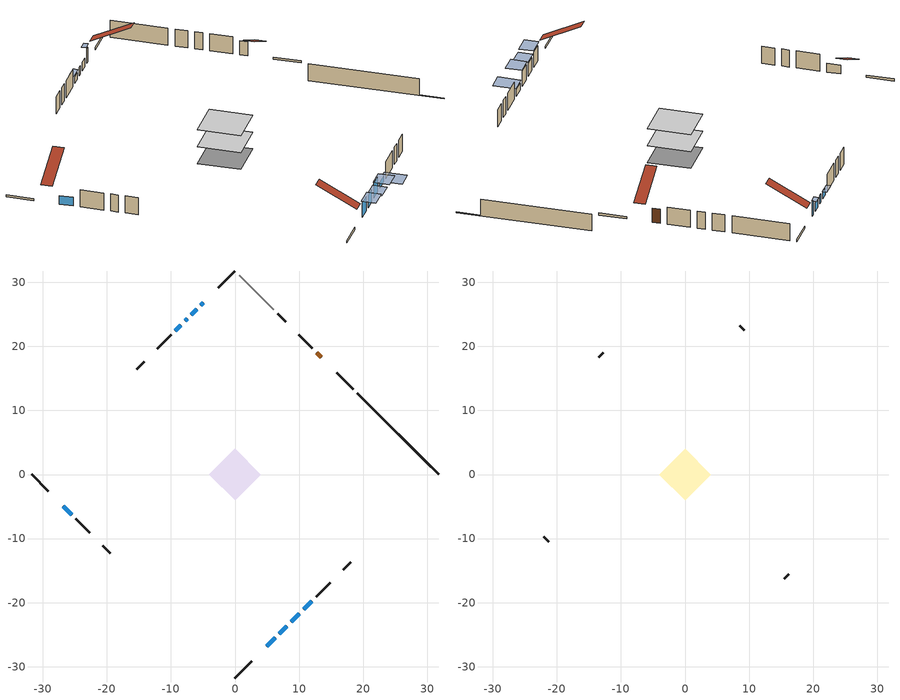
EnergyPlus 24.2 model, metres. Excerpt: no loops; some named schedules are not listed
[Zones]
conditioned space
 floor adiabatic (AdiabaticFloorConstruction): -4.05,0 0,4.05 4.05,0 0,-4.05 z1.5
 floor foundation (Slab1 construction): -4.05,0 0,4.05 4.05,0 0,-4.05 z-0.91
 wall outside (RimJoist1 construction): 0,-31.75 2.59,-29.16 / -31.75,0 -29.16,-2.59 / 0,31.75 -2.59,29.16 / 18.45,13.31 15.85,15.9 z1.5:1.8
 wall outside (AdiabaticWallConstruction 1): 13.47,18.29 12.74,19.02 z1.5:3.53
 wall outside (AdiabaticWallConstruction): -4.98,26.78 -5.34,26.42 z1.5:3.58; -5.99,25.76 -6.83,24.92 / -7.49,24.27 -7.78,23.98 / -26.78,-4.98 -25.48,-6.27 z1.5:2.72; 4.98,-26.78 6.27,-25.48 / 8.77,-22.99 10.06,-21.69 z1.5:3.63; 6.93,-24.83 8.11,-23.64 z1.5:3.28; -8.43,23.32 -9.3,22.46 / 10.72,-21.04 12.01,-19.74 z1.5:2.42
 wall outside (Wall1 construction): 12.67,-19.09 14.82,-16.93 / -24.83,-6.93 -22.67,-9.08 / -9.95,21.8 -12.11,19.65 / 12.08,19.67 9.92,21.83 z1.5:3.94
 wall outside (Wall3 construction): 16.86,-14.89 18.05,-13.71 / -20.63,-11.12 -19.45,-12.3 / -14.15,17.61 -15.33,16.43 / 7.88,23.87 6.7,25.05 z1.5:3.94
 wall foundation (FoundationWall1 construction): 19.1,12.65,-0.91 19.1,12.65,1.5 29.45,2.3,1.5 29.45,2.3,-0.81 31.75,0,-0.81 31.75,0,-0.91
 wall adiabatic (Wall4 construction): 6.05,25.71 0.66,31.1 z1.5:3.94
 window (WindowConstruction 4): -4.98,26.78 -5.34,26.42 z1.5:3.58
 window (WindowConstruction 7): -5.99,25.76 -6.83,24.92 z1.5:2.72
 window (WindowConstruction 8): -7.49,24.27 -7.78,23.98 z1.5:2.72
 window (WindowConstruction): 4.98,-26.78 6.27,-25.48 z1.5:3.63
 window (WindowConstruction 1): 6.93,-24.83 8.11,-23.64 z1.5:3.28
 window (WindowConstruction 2): -8.43,23.32 -9.3,22.46 z1.5:2.41
 window (WindowConstruction 3): -26.78,-4.98 -25.48,-6.27 z1.5:2.72
 window (WindowConstruction 5): 8.77,-22.99 10.06,-21.69 z1.5:3.63
 window (WindowConstruction 6): 10.72,-21.04 12.01,-19.74 z1.5:2.41
 door (Door): 13.47,18.29 12.74,19.02 z1.5:3.53
 ceiling adiabatic (AdiabaticFloorConstruction): 0,-4.05 4.05,0 0,4.05 -4.05,0 z1.5
attic - vented
 floor to conditioned space (Floor1 construction Reversed): -4.05,0 0,4.05 4.05,0 0,-4.05 z3.94
 wall outside (Wall2 construction): 15.48,-16.27 16.21,-15.55 / -22.01,-9.74 -21.29,-10.47 / -12.77,18.99 -13.49,18.26 / 9.27,22.49 8.54,23.21 z1.5:3.94
 roof outside (Roof1 construction): 4.32,-27.43,3.94 0.49,-23.6,6.65 -0.58,-24.68,6.65 3.25,-28.5,3.94; -27.43,-4.32,3.94 -23.6,-0.49,6.65 -24.68,0.58,6.65 -28.5,-3.25,3.94; -4.32,27.43,3.94 -0.49,23.6,6.65 0.58,24.68,6.65 -3.25,28.5,3.94; 14.13,17.63,3.94 10.3,13.8,6.65 11.37,12.73,6.65 15.2,16.56,3.94
shading: -5.55,26.21 -4.77,26.99 -5.2,27.42 -5.98,26.64 z3.88; 6.52,-25.23 4.72,-27.03 6.07,-28.38 7.88,-26.58 z3.99; 8.37,-23.39 6.67,-25.08 8.02,-26.43 9.72,-24.74 z3.64; -9.51,22.25 -8.22,23.53 -8.65,23.96 -9.94,22.68 z2.71; 10.27,-21.48 8.56,-23.2 10.06,-24.7 11.78,-22.99 z3.93; 12.22,-19.53 10.51,-21.25 12.66,-23.41 14.38,-21.69 z2.71
[Building]
Building 1: Terrain=Suburbs
[Site:Location]
Summerland CS_BC: Latitude {deg}=49.56; Longitude {deg}=-119.65; Time Zone {hr}=-8; Elevation {m}=454; Keep Site Location Information=Yes
[Site:GroundTemperature:Shallow]
5.06956, 3.19416, 3.04397, 3.93394, 7.50669, 11.0628, 14.1458, 16.0987, 16.2646, 14.6762, 11.6719, 8.22487
[Site:WaterMainsTemperature]
Calculation Method=Schedule; Temperature Schedule=mains temperature schedule
[Material] Roughness=Rough; Thermal Absorptance=0.9
Name | Thickness {m} | Conductivity {W/m-K} | Density {kg/m3} | Specific Heat {J/kg-K} | Solar Absorptance | Visible Absorptance
asphalt or fiberglass shingles | 0.00635 | 0.162714 | 1121.4 | 1465.45 | 0.4 | 0.4
ceiling loosefill ins | 0.0846667 | 0.0480833 | 16.02 | 1046.75 | 0.7 | 0.7
ceiling stud and cavity | 0.1397 | 0.093558 | 65.682 | 1177.47 | 0.7 | 0.7
concrete 4.0 in. | 0.1016 | 1.803125 | 2242.8 | 837.4 | 0.7 | 0.7
concrete 8.0 in. | 0.2032 | 1.803125 | 2242.8 | 837.4 | 0.7 | 0.7
door material | 0.04445 | 0.053851 | 512.64 | 1214.23 | 0.7 | 0.7
floor covering | 0.0127 | 0.0433444 | 54.468 | 1339.84 | 0.6 | 0.6
floor rigid ins; wall rigid ins | 0.512978 | 0.029427 | 32.04 | 1214.23 | 0.7 | 0.7
floor stud and cavity | 0.1397 | 1.75129 | 37.0049 | 1207.88 | 0.7 | 0.7
furniture material conditioned space 1 | 0.1524 | 0.115458 | 640.8 | 1214.23 | 0.6 | 0.6
gypsum board | 0.0127 | 0.160291 | 801 | 837.4 | 0.6 | 0.6
osb sheathing 0.5 in. | 0.0127 | 0.115458 | 512.64 | 1214.23 | 0.7 | 0.7
osb sheathing 0.5 in. 1 | 0.0127 | 0.115458 | 512.64 | 1214.23 | 0.4 | 0.4
osb sheathing 0.75 in. | 0.01905 | 0.115458 | 512.64 | 1214.23 | 0.7 | 0.7
osb sheathing 2.0 in. | 0.0508 | 0.115458 | 512.64 | 1214.23 | 0.7 | 0.7
rim joist rigid ins | 0.051816 | 0.029427 | 32.04 | 1214.23 | 0.7 | 0.7
rim joist stud and cavity | 0.0508 | 0.0451784 | 125.044 | 1163.47 | 0.6 | 0.6
wall stud and cavity | 0.1397 | 0.0896479 | 139.0536 | 1170.24 | 0.7 | 0.7
wall stud and cavity 1 | 0.0889 | 6.1454 | 50.32683 | 1063.81 | 0.6 | 0.6
wall stud and cavity 2 | 0.1397 | 0.106807 | 139.0536 | 1170.24 | 0.7 | 0.7
wall stud and cavity 3 | 0.1397 | 0.0811608 | 139.0536 | 1170.24 | 0.7 | 0.7
wall stud and cavity 4 | 0.0889 | 0.380278 | 52.3479 | 1209.89 | 0.7 | 0.7
wall stud and cavity 5 | 0.0889 | 0.391764 | 83.0341 | 1211.67 | 0.7 | 0.7
wood siding | 0.0254 | 0.102417 | 544.68 | 1172.36 | 0.4 | 0.4
wood siding 1 | 0.00254 | 0.102417 | 544.68 | 1172.36 | 0.4 | 0.4
wood siding 2; wood siding 3; wood siding 4 | 0.0254 | 0.102417 | 544.68 | 1172.36 | 0.7 | 0.7
[WindowMaterial:SimpleGlazingSystem]
Name | U-Factor {W/m2-K} | Solar Heat Gain Coefficient
WindowMaterial | 2.97187 | 0.6
WindowMaterial 1 | 4.03876 | 0.67
WindowMaterial 2 | 2.99685 | 0.54
WindowMaterial 3 | 2.95142 | 0.6
WindowMaterial 4 | 5.43782 | 0.7
WindowMaterial 5 | 2.96732 | 0.58
WindowMaterial 6 | 2.97981 | 0.56
WindowMaterial 7 | 5.33051 | 0.68
[Construction]
AdiabaticFloorConstruction: floor stud and cavity, floor rigid ins, osb sheathing 0.75 in., floor covering
AdiabaticWallConstruction: wood siding 3, wall rigid ins, wall stud and cavity 4, gypsum board
AdiabaticWallConstruction 1: wood siding 4, wall rigid ins, wall stud and cavity 4, gypsum board
Door: door material
Floor1 construction Reversed: gypsum board, ceiling stud and cavity, ceiling loosefill ins
FoundationWall1 construction: concrete 8.0 in.
furniture construction conditioned space 1: furniture material conditioned space 1
PartitionWallConstruction: gypsum board, wall stud and cavity 5, gypsum board
RimJoist1 construction: wood siding 2, rim joist rigid ins, osb sheathing 2.0 in., rim joist stud and cavity
Roof1 construction: asphalt or fiberglass shingles
Slab1 construction: concrete 4.0 in.
Wall1 construction: wood siding, osb sheathing 0.5 in., wall stud and cavity, gypsum board
Wall2 construction: wood siding 1, wall stud and cavity 1
Wall3 construction: wood siding, osb sheathing 0.5 in., wall stud and cavity 2, gypsum board
Wall4 construction: osb sheathing 0.5 in. 1, wall stud and cavity 3, gypsum board
WindowConstruction; WindowConstruction 5: WindowMaterial
WindowConstruction 1: WindowMaterial 1
WindowConstruction 2: WindowMaterial 2
WindowConstruction 3: WindowMaterial 3
WindowConstruction 4: WindowMaterial 4
WindowConstruction 6: WindowMaterial 5
WindowConstruction 7: WindowMaterial 6
WindowConstruction 8: WindowMaterial 7
[Zone] Multiplier=1; Part of Total Floor Area=Yes
Name | Volume {m3}
attic - vented | 13.9951
conditioned space | 166.4
[Space]
Name | Zone | Volume {m3}
attic - vented 1 | attic - vented | 13.9951
conditioned space 1 | conditioned space | 166.4
[ZoneInfiltration:EffectiveLeakageArea]
infil attic - vented 1: Zone or Space=attic - vented 1; Schedule=Always On Discrete; Effective Air Leakage Area {cm2}=1573.92; Stack Coefficient=0.000357856; Wind Coefficient=1.27813e-05
[ZoneMixing]
whole house fan mix: Zone or Space=attic - vented; Schedule=Always On Continuous; Design Flow Rate Calculation Method=Flow/Zone; Design Flow Rate {m3/s}=0; Source Zone or Space=conditioned space
[SurfaceProperty:ExposedFoundationPerimeter]
Slab1: Exposed Perimeter Calculation Method=TotalExposedPerimeter; Total Exposed Perimeter {m}=17.892
[InternalMass] Zone or ZoneList=conditioned space; Space or SpaceList=conditioned space 1
Name | Construction | Surface Area {m2}
furniture mass conditioned space 1 | furniture construction conditioned space 1 | 26.2403
partition wall mass | PartitionWallConstruction | 65.6007
[Lights]
interior lighting: Zone or ZoneList or Space or SpaceList=conditioned space 1; Schedule=interior lighting schedule; Design Level Calculation Method=LightingLevel; Lighting Level {W}=343.2; Return Air Fraction=0; Fraction Radiant=0.6; Fraction Visible=0.2; Fraction Replaceable=1
[People]
occupants: Zone or ZoneList or Space or SpaceList=conditioned space 1; Number of People Schedule=occupants schedule; Number of People Calculation Method=People; Number of People=3; Fraction Radiant=0.314171; Sensible Heat Fraction=0.56303; Activity Level Schedule=occupants activity schedule; Carbon Dioxide Generation Rate {m3/s-W}=0; Enable ASHRAE 55 Comfort Warnings=No; Mean Radiant Temperature Calculation Type=EnclosureAveraged
[ElectricEquipment] Zone or ZoneList or Space or SpaceList=conditioned space 1; Design Level Calculation Method=EquipmentLevel
Name | Schedule | Design Level {W} | Fraction Latent | Fraction Radiant | Fraction Lost
clothes dryer | clothes dryer schedule | 140.772 | 0.015 | 0.081 | 0.85
clothes washer | clothes washer schedule | 32.1985 | 0.03 | 0.162 | 0.7
cooking range | cooking range schedule | 208.969 | 0.08 | 0.432 | 0.2
dishwasher | dishwasher schedule | 66.8632 | 0.3 | 0.18 | 0.4
fridge | fridge schedule | 72.9452 | 0 | 0.6 | 0
mech vent bath fan 0 | mech vent bath fan 0 schedule | 25.1 | 0 | 0 | 1
mech vent house fan | mech vent house fan schedule | 0.95 | 0 | 0 | 1
mech vent house fan cfis | mech vent house fan cfis schedule | 0 | 0 | 0 | 0
misc plug loads | misc plug loads schedule | 494.7 | 0.045 | 0.513 | 0.1
whole house fan | Always On Discrete | 0 | 0 | 0 | 1
[OtherEquipment] Zone or ZoneList or Space or SpaceList=conditioned space 1; Design Level Calculation Method=EquipmentLevel
Name | Fuel Type | Schedule | Design Level {W} | Fraction Latent | Fraction Radiant | Fraction Lost
clothes dryer 1 | Electricity | clothes dryer schedule | 0 | 0.015 | 0.081 | 0.85
cooking range 1 | Electricity | cooking range schedule | 0 | 0.08 | 0.432 | 0.2
general water use latent | None | general water use schedule | 59.3978 | 1 | 0 | 0
general water use sensible | None | general water use schedule | -58.539 | 0 | 0.6 | 0
mech vent house fan latent load | None | Always On Discrete | 0 | 1 | 0 | 0
mech vent house fan sensible load | None | Always On Discrete | 0 | 0 | 0 | 0
water heater energy adjustment1 | Electricity | Always On Discrete | 0.01 | 0 | 0 | 1
[ZoneInfiltration:DesignFlowRate] Zone or ZoneList or Space or SpaceList=conditioned space 1; Schedule=Always On Discrete; Design Flow Rate Calculation Method=Flow/Zone; Design Flow Rate {m3/s}=0
infil flow; natural vent flow; whole house fan flow
[ZoneControl:Thermostat]
conditioned space Thermostat: Zone or ZoneList=conditioned space; Control Type Schedule=conditioned space Thermostat Schedule; Control 1=conditioned space temperature setpoint; Temperature Difference Between Cutout And Setpoint {deltaC}=0
[ThermostatSetpoint:DualSetpoint]
conditioned space temperature setpoint: Heating Setpoint Temperature Schedule=heating setpoint; Cooling Setpoint Temperature Schedule=cooling setpoint
[Zone equipment]
conditioned space: electric baseboard
[Foundation:Kiva]
Foundation Kiva 1: Initial Indoor Air Temperature {C}=18; Wall Height Above Grade {m}=1.49998; Wall Depth Below Slab {m}=0.2032
[Foundation:Kiva:Settings]
Soil Conductivity {W/m-K}=0.849921; Soil Density {kg/m3}=1842.3; Soil Specific Heat {J/kg-K}=418.7; Ground Solar Absorptivity=0.9; Ground Thermal Absorptivity=0.9; Ground Surface Roughness {m}=0.03; Far-Field Width {m}=40; Deep-Ground Boundary Condition=ZeroFlux; Deep-Ground Depth {m}=40; Minimum Cell Dimension {m}=0.2; Maximum Cell Growth Coefficient=3; Simulation Timestep=Timestep
[Exterior:Lights]
exterior lighting: Schedule=exterior lighting schedule; Design Level {W}=75.6
[EnergyManagementSystem:Sensor] Output:Variable or Output:Meter Index Key=conditioned space
Name | Output:Variable or Output:Meter
conditioned_space_clg_unmet_s | Zone Cooling Setpoint Not Met Time
conditioned_space_htg_unmet_s | Zone Heating Setpoint Not Met Time
fridge_tin_s; tin_s; tin_s_1 | Zone Mean Air Temperature
tout_s | Zone Outdoor Air Drybulb Temperature
win_s | Zone Air Humidity Ratio
[Schedule:Constant]
Name | Hourly Value
Always On Continuous; mech vent house fan schedule; mech vent house fan cfis schedule; Always On Discrete | 1
occupants activity schedule | 117.228
fridge schedule | 0
[Schedule:Week:Daily]
interior lighting schedule Week Rule - Jan1-Jan27: interior lighting schedule day, interior lighting schedule day, interior lighting schedule day, interior lighting schedule day, interior lighting schedule day, interior lighting schedule day, interior lighting schedule day, interior lighting schedule default day, interior lighting schedule default day, interior lighting schedule default day, interior lighting schedule default day, interior lighting schedule default day
interior lighting schedule Week Rule - Jan28-Feb3: interior lighting schedule day, interior lighting schedule day, interior lighting schedule day, interior lighting schedule day, interior lighting schedule day 1, interior lighting schedule day 1, interior lighting schedule day 1, interior lighting schedule default day, interior lighting schedule default day, interior lighting schedule default day, interior lighting schedule default day, interior lighting schedule default day
interior lighting schedule Week Rule - Feb4-Feb24: interior lighting schedule day 1, interior lighting schedule day 1, interior lighting schedule day 1, interior lighting schedule day 1, interior lighting schedule day 1, interior lighting schedule day 1, interior lighting schedule day 1, interior lighting schedule default day, interior lighting schedule default day, interior lighting schedule default day, interior lighting schedule default day, interior lighting schedule default day
interior lighting schedule Week Rule - Feb25-Mar3: interior lighting schedule day 1, interior lighting schedule day 1, interior lighting schedule day 1, interior lighting schedule day 1, interior lighting schedule day 2, interior lighting schedule day 2, interior lighting schedule day 2, interior lighting schedule default day, interior lighting schedule default day, interior lighting schedule default day, interior lighting schedule default day, interior lighting schedule default day
interior lighting schedule Week Rule - Mar4-Mar31: interior lighting schedule day 2, interior lighting schedule day 2, interior lighting schedule day 2, interior lighting schedule day 2, interior lighting schedule day 2, interior lighting schedule day 2, interior lighting schedule day 2, interior lighting schedule default day, interior lighting schedule default day, interior lighting schedule default day, interior lighting schedule default day, interior lighting schedule default day
interior lighting schedule Week Rule - Apr1-Apr28: interior lighting schedule day 3, interior lighting schedule day 3, interior lighting schedule day 3, interior lighting schedule day 3, interior lighting schedule day 3, interior lighting schedule day 3, interior lighting schedule day 3, interior lighting schedule default day, interior lighting schedule default day, interior lighting schedule default day, interior lighting schedule default day, interior lighting schedule default day
interior lighting schedule Week Rule - Apr29-May5: interior lighting schedule day 3, interior lighting schedule day 3, interior lighting schedule day 4, interior lighting schedule day 4, interior lighting schedule day 4, interior lighting schedule day 4, interior lighting schedule day 4, interior lighting schedule default day, interior lighting schedule default day, interior lighting schedule default day, interior lighting schedule default day, interior lighting schedule default day
interior lighting schedule Week Rule - May6-May26: interior lighting schedule day 4, interior lighting schedule day 4, interior lighting schedule day 4, interior lighting schedule day 4, interior lighting schedule day 4, interior lighting schedule day 4, interior lighting schedule day 4, interior lighting schedule default day, interior lighting schedule default day, interior lighting schedule default day, interior lighting schedule default day, interior lighting schedule default day
interior lighting schedule Week Rule - May27-Jun2: interior lighting schedule day 4, interior lighting schedule day 4, interior lighting schedule day 4, interior lighting schedule day 4, interior lighting schedule day 4, interior lighting schedule day 5, interior lighting schedule day 5, interior lighting schedule default day, interior lighting schedule default day, interior lighting schedule default day, interior lighting schedule default day, interior lighting schedule default day
interior lighting schedule Week Rule - Jun3-Jun30: interior lighting schedule day 5, interior lighting schedule day 5, interior lighting schedule day 5, interior lighting schedule day 5, interior lighting schedule day 5, interior lighting schedule day 5, interior lighting schedule day 5, interior lighting schedule default day, interior lighting schedule default day, interior lighting schedule default day, interior lighting schedule default day, interior lighting schedule default day
interior lighting schedule Week Rule - Jul1-Jul28: interior lighting schedule day 6, interior lighting schedule day 6, interior lighting schedule day 6, interior lighting schedule day 6, interior lighting schedule day 6, interior lighting schedule day 6, interior lighting schedule day 6, interior lighting schedule default day, interior lighting schedule default day, interior lighting schedule default day, interior lighting schedule default day, interior lighting schedule default day
interior lighting schedule Week Rule - Jul29-Aug4: interior lighting schedule day 6, interior lighting schedule day 6, interior lighting schedule day 6, interior lighting schedule day 7, interior lighting schedule day 7, interior lighting schedule day 7, interior lighting schedule day 7, interior lighting schedule default day, interior lighting schedule default day, interior lighting schedule default day, interior lighting schedule default day, interior lighting schedule default day
interior lighting schedule Week Rule - Aug5-Aug25: interior lighting schedule day 7, interior lighting schedule day 7, interior lighting schedule day 7, interior lighting schedule day 7, interior lighting schedule day 7, interior lighting schedule day 7, interior lighting schedule day 7, interior lighting schedule default day, interior lighting schedule default day, interior lighting schedule default day, interior lighting schedule default day, interior lighting schedule default day
interior lighting schedule Week Rule - Aug26-Sep1: interior lighting schedule day 7, interior lighting schedule day 7, interior lighting schedule day 7, interior lighting schedule day 7, interior lighting schedule day 7, interior lighting schedule day 7, interior lighting schedule day 8, interior lighting schedule default day, interior lighting schedule default day, interior lighting schedule default day, interior lighting schedule default day, interior lighting schedule default day
interior lighting schedule Week Rule - Sep2-Sep29: interior lighting schedule day 8, interior lighting schedule day 8, interior lighting schedule day 8, interior lighting schedule day 8, interior lighting schedule day 8, interior lighting schedule day 8, interior lighting schedule day 8, interior lighting schedule default day, interior lighting schedule default day, interior lighting schedule default day, interior lighting schedule default day, interior lighting schedule default day
interior lighting schedule Week Rule - Sep30-Oct6: interior lighting schedule day 8, interior lighting schedule day 9, interior lighting schedule day 9, interior lighting schedule day 9, interior lighting schedule day 9, interior lighting schedule day 9, interior lighting schedule day 9, interior lighting schedule default day, interior lighting schedule default day, interior lighting schedule default day, interior lighting schedule default day, interior lighting schedule default day
interior lighting schedule Week Rule - Oct7-Oct27: interior lighting schedule day 9, interior lighting schedule day 9, interior lighting schedule day 9, interior lighting schedule day 9, interior lighting schedule day 9, interior lighting schedule day 9, interior lighting schedule day 9, interior lighting schedule default day, interior lighting schedule default day, interior lighting schedule default day, interior lighting schedule default day, interior lighting schedule default day
interior lighting schedule Week Rule - Oct28-Nov3: interior lighting schedule day 9, interior lighting schedule day 9, interior lighting schedule day 9, interior lighting schedule day 9, interior lighting schedule day 10, interior lighting schedule day 10, interior lighting schedule day 10, interior lighting schedule default day, interior lighting schedule default day, interior lighting schedule default day, interior lighting schedule default day, interior lighting schedule default day
interior lighting schedule Week Rule - Nov4-Nov24: interior lighting schedule day 10, interior lighting schedule day 10, interior lighting schedule day 10, interior lighting schedule day 10, interior lighting schedule day 10, interior lighting schedule day 10, interior lighting schedule day 10, interior lighting schedule default day, interior lighting schedule default day, interior lighting schedule default day, interior lighting schedule default day, interior lighting schedule default day
interior lighting schedule Week Rule - Nov25-Dec1: interior lighting schedule day 10, interior lighting schedule day 10, interior lighting schedule day 10, interior lighting schedule day 10, interior lighting schedule day 10, interior lighting schedule day 10, interior lighting schedule day 11, interior lighting schedule default day, interior lighting schedule default day, interior lighting schedule default day, interior lighting schedule default day, interior lighting schedule default day
interior lighting schedule Week Rule - Dec2-Dec31: interior lighting schedule day 11, interior lighting schedule day 11, interior lighting schedule day 11, interior lighting schedule day 11, interior lighting schedule day 11, interior lighting schedule day 11, interior lighting schedule day 11, interior lighting schedule default day, interior lighting schedule default day, interior lighting schedule default day, interior lighting schedule default day, interior lighting schedule default day
occupants schedule Week Rule - Jan1-Dec31: occupants schedule day, occupants schedule day, occupants schedule day, occupants schedule day, occupants schedule day, occupants schedule day, occupants schedule day, occupants schedule default day, occupants schedule default day, occupants schedule default day, occupants schedule default day, occupants schedule default day
clothes dryer schedule Week Rule - Jan1-Dec31: clothes dryer schedule day, clothes dryer schedule day, clothes dryer schedule day, clothes dryer schedule day, clothes dryer schedule day, clothes dryer schedule day, clothes dryer schedule day, clothes dryer schedule default day, clothes dryer schedule default day, clothes dryer schedule default day, clothes dryer schedule default day, clothes dryer schedule default day
clothes washer schedule Week Rule - Jan1-Dec31: clothes washer schedule day, clothes washer schedule day, clothes washer schedule day, clothes washer schedule day, clothes washer schedule day, clothes washer schedule day, clothes washer schedule day, clothes washer schedule default day, clothes washer schedule default day, clothes washer schedule default day, clothes washer schedule default day, clothes washer schedule default day
cooking range schedule Week Rule - Jan1-Dec31: cooking range schedule day, cooking range schedule day, cooking range schedule day, cooking range schedule day, cooking range schedule day, cooking range schedule day, cooking range schedule day, cooking range schedule default day, cooking range schedule default day, cooking range schedule default day, cooking range schedule default day, cooking range schedule default day
dishwasher schedule Week Rule - Jan1-Dec31: dishwasher schedule day, dishwasher schedule day, dishwasher schedule day, dishwasher schedule day, dishwasher schedule day, dishwasher schedule day, dishwasher schedule day, dishwasher schedule default day, dishwasher schedule default day, dishwasher schedule default day, dishwasher schedule default day, dishwasher schedule default day
mech vent bath fan 0 schedule Week Rule - Jan1-Dec31: mech vent bath fan 0 schedule day, mech vent bath fan 0 schedule day, mech vent bath fan 0 schedule day, mech vent bath fan 0 schedule day, mech vent bath fan 0 schedule day, mech vent bath fan 0 schedule day, mech vent bath fan 0 schedule day, mech vent bath fan 0 schedule default day, mech vent bath fan 0 schedule default day, mech vent bath fan 0 schedule default day, mech vent bath fan 0 schedule default day, mech vent bath fan 0 schedule default day
misc plug loads schedule Week Rule - Jan1-Dec31: misc plug loads schedule day, misc plug loads schedule day, misc plug loads schedule day, misc plug loads schedule day, misc plug loads schedule day, misc plug loads schedule day, misc plug loads schedule day, misc plug loads schedule default day, misc plug loads schedule default day, misc plug loads schedule default day, misc plug loads schedule default day, misc plug loads schedule default day
general water use schedule Week Rule - Jan1-Dec31: general water use schedule day, general water use schedule day, general water use schedule day, general water use schedule day, general water use schedule day, general water use schedule day, general water use schedule day, general water use schedule default day, general water use schedule default day, general water use schedule default day, general water use schedule default day, general water use schedule default day
exterior lighting schedule Week Rule - Jan1-Jan27: exterior lighting schedule day, exterior lighting schedule day, exterior lighting schedule day, exterior lighting schedule day, exterior lighting schedule day, exterior lighting schedule day, exterior lighting schedule day, exterior lighting schedule default day, exterior lighting schedule default day, exterior lighting schedule default day, exterior lighting schedule default day, exterior lighting schedule default day
exterior lighting schedule Week Rule - Jan28-Feb3: exterior lighting schedule day, exterior lighting schedule day, exterior lighting schedule day, exterior lighting schedule day, exterior lighting schedule day 1, exterior lighting schedule day 1, exterior lighting schedule day 1, exterior lighting schedule default day, exterior lighting schedule default day, exterior lighting schedule default day, exterior lighting schedule default day, exterior lighting schedule default day
exterior lighting schedule Week Rule - Feb4-Feb24: exterior lighting schedule day 1, exterior lighting schedule day 1, exterior lighting schedule day 1, exterior lighting schedule day 1, exterior lighting schedule day 1, exterior lighting schedule day 1, exterior lighting schedule day 1, exterior lighting schedule default day, exterior lighting schedule default day, exterior lighting schedule default day, exterior lighting schedule default day, exterior lighting schedule default day
exterior lighting schedule Week Rule - Feb25-Mar3: exterior lighting schedule day 1, exterior lighting schedule day 1, exterior lighting schedule day 1, exterior lighting schedule day 1, exterior lighting schedule day 2, exterior lighting schedule day 2, exterior lighting schedule day 2, exterior lighting schedule default day, exterior lighting schedule default day, exterior lighting schedule default day, exterior lighting schedule default day, exterior lighting schedule default day
exterior lighting schedule Week Rule - Mar4-Mar31: exterior lighting schedule day 2, exterior lighting schedule day 2, exterior lighting schedule day 2, exterior lighting schedule day 2, exterior lighting schedule day 2, exterior lighting schedule day 2, exterior lighting schedule day 2, exterior lighting schedule default day, exterior lighting schedule default day, exterior lighting schedule default day, exterior lighting schedule default day, exterior lighting schedule default day
exterior lighting schedule Week Rule - Apr1-Apr28: exterior lighting schedule day 3, exterior lighting schedule day 3, exterior lighting schedule day 3, exterior lighting schedule day 3, exterior lighting schedule day 3, exterior lighting schedule day 3, exterior lighting schedule day 3, exterior lighting schedule default day, exterior lighting schedule default day, exterior lighting schedule default day, exterior lighting schedule default day, exterior lighting schedule default day
exterior lighting schedule Week Rule - Apr29-May5: exterior lighting schedule day 3, exterior lighting schedule day 3, exterior lighting schedule day 4, exterior lighting schedule day 4, exterior lighting schedule day 4, exterior lighting schedule day 4, exterior lighting schedule day 4, exterior lighting schedule default day, exterior lighting schedule default day, exterior lighting schedule default day, exterior lighting schedule default day, exterior lighting schedule default day
exterior lighting schedule Week Rule - May6-May26: exterior lighting schedule day 4, exterior lighting schedule day 4, exterior lighting schedule day 4, exterior lighting schedule day 4, exterior lighting schedule day 4, exterior lighting schedule day 4, exterior lighting schedule day 4, exterior lighting schedule default day, exterior lighting schedule default day, exterior lighting schedule default day, exterior lighting schedule default day, exterior lighting schedule default day
exterior lighting schedule Week Rule - May27-Jun2: exterior lighting schedule day 4, exterior lighting schedule day 4, exterior lighting schedule day 4, exterior lighting schedule day 4, exterior lighting schedule day 4, exterior lighting schedule day 5, exterior lighting schedule day 5, exterior lighting schedule default day, exterior lighting schedule default day, exterior lighting schedule default day, exterior lighting schedule default day, exterior lighting schedule default day
exterior lighting schedule Week Rule - Jun3-Jun30: exterior lighting schedule day 5, exterior lighting schedule day 5, exterior lighting schedule day 5, exterior lighting schedule day 5, exterior lighting schedule day 5, exterior lighting schedule day 5, exterior lighting schedule day 5, exterior lighting schedule default day, exterior lighting schedule default day, exterior lighting schedule default day, exterior lighting schedule default day, exterior lighting schedule default day
exterior lighting schedule Week Rule - Jul1-Jul28: exterior lighting schedule day 6, exterior lighting schedule day 6, exterior lighting schedule day 6, exterior lighting schedule day 6, exterior lighting schedule day 6, exterior lighting schedule day 6, exterior lighting schedule day 6, exterior lighting schedule default day, exterior lighting schedule default day, exterior lighting schedule default day, exterior lighting schedule default day, exterior lighting schedule default day
exterior lighting schedule Week Rule - Jul29-Aug4: exterior lighting schedule day 6, exterior lighting schedule day 6, exterior lighting schedule day 6, exterior lighting schedule day 7, exterior lighting schedule day 7, exterior lighting schedule day 7, exterior lighting schedule day 7, exterior lighting schedule default day, exterior lighting schedule default day, exterior lighting schedule default day, exterior lighting schedule default day, exterior lighting schedule default day
exterior lighting schedule Week Rule - Aug5-Aug25: exterior lighting schedule day 7, exterior lighting schedule day 7, exterior lighting schedule day 7, exterior lighting schedule day 7, exterior lighting schedule day 7, exterior lighting schedule day 7, exterior lighting schedule day 7, exterior lighting schedule default day, exterior lighting schedule default day, exterior lighting schedule default day, exterior lighting schedule default day, exterior lighting schedule default day
exterior lighting schedule Week Rule - Aug26-Sep1: exterior lighting schedule day 7, exterior lighting schedule day 7, exterior lighting schedule day 7, exterior lighting schedule day 7, exterior lighting schedule day 7, exterior lighting schedule day 7, exterior lighting schedule day 8, exterior lighting schedule default day, exterior lighting schedule default day, exterior lighting schedule default day, exterior lighting schedule default day, exterior lighting schedule default day
exterior lighting schedule Week Rule - Sep2-Sep29: exterior lighting schedule day 8, exterior lighting schedule day 8, exterior lighting schedule day 8, exterior lighting schedule day 8, exterior lighting schedule day 8, exterior lighting schedule day 8, exterior lighting schedule day 8, exterior lighting schedule default day, exterior lighting schedule default day, exterior lighting schedule default day, exterior lighting schedule default day, exterior lighting schedule default day
exterior lighting schedule Week Rule - Sep30-Oct6: exterior lighting schedule day 8, exterior lighting schedule day 9, exterior lighting schedule day 9, exterior lighting schedule day 9, exterior lighting schedule day 9, exterior lighting schedule day 9, exterior lighting schedule day 9, exterior lighting schedule default day, exterior lighting schedule default day, exterior lighting schedule default day, exterior lighting schedule default day, exterior lighting schedule default day
exterior lighting schedule Week Rule - Oct7-Oct27: exterior lighting schedule day 9, exterior lighting schedule day 9, exterior lighting schedule day 9, exterior lighting schedule day 9, exterior lighting schedule day 9, exterior lighting schedule day 9, exterior lighting schedule day 9, exterior lighting schedule default day, exterior lighting schedule default day, exterior lighting schedule default day, exterior lighting schedule default day, exterior lighting schedule default day
exterior lighting schedule Week Rule - Oct28-Nov3: exterior lighting schedule day 9, exterior lighting schedule day 9, exterior lighting schedule day 9, exterior lighting schedule day 9, exterior lighting schedule day 10, exterior lighting schedule day 10, exterior lighting schedule day 10, exterior lighting schedule default day, exterior lighting schedule default day, exterior lighting schedule default day, exterior lighting schedule default day, exterior lighting schedule default day
exterior lighting schedule Week Rule - Nov4-Nov24: exterior lighting schedule day 10, exterior lighting schedule day 10, exterior lighting schedule day 10, exterior lighting schedule day 10, exterior lighting schedule day 10, exterior lighting schedule day 10, exterior lighting schedule day 10, exterior lighting schedule default day, exterior lighting schedule default day, exterior lighting schedule default day, exterior lighting schedule default day, exterior lighting schedule default day
[Schedule:Year]
interior lighting schedule: interior lighting schedule Week Rule - Jan1-Jan27, 1, 1, 1, 27, interior lighting schedule Week Rule - Jan28-Feb3, 1, 28, 2, 3, interior lighting schedule Week Rule - Feb4-Feb24, 2, 4, 2, 24, interior lighting schedule Week Rule - Feb25-Mar3, 2, 25, 3, 3, interior lighting schedule Week Rule - Mar4-Mar31, 3, 4, 3, 31, interior lighting schedule Week Rule - Apr1-Apr28, 4, 1, 4, 28, interior lighting schedule Week Rule - Apr29-May5, 4, 29, 5, 5, interior lighting schedule Week Rule - May6-May26, 5, 6, 5, 26, interior lighting schedule Week Rule - May27-Jun2, 5, 27, 6, 2, interior lighting schedule Week Rule - Jun3-Jun30, 6, 3, 6, 30, interior lighting schedule Week Rule - Jul1-Jul28, 7, 1, 7, 28, interior lighting schedule Week Rule - Jul29-Aug4, 7, 29, 8, 4, interior lighting schedule Week Rule - Aug5-Aug25, 8, 5, 8, 25, interior lighting schedule Week Rule - Aug26-Sep1, 8, 26, 9, 1, interior lighting schedule Week Rule - Sep2-Sep29, 9, 2, 9, 29, interior lighting schedule Week Rule - Sep30-Oct6, 9, 30, 10, 6, interior lighting schedule Week Rule - Oct7-Oct27, 10, 7, 10, 27, interior lighting schedule Week Rule - Oct28-Nov3, 10, 28, 11, 3, interior lighting schedule Week Rule - Nov4-Nov24, 11, 4, 11, 24, interior lighting schedule Week Rule - Nov25-Dec1, 11, 25, 12, 1, interior lighting schedule Week Rule - Dec2-Dec31, 12, 2, 12, 31
occupants schedule: occupants schedule Week Rule - Jan1-Dec31, 1, 1, 12, 31
clothes dryer schedule: clothes dryer schedule Week Rule - Jan1-Dec31, 1, 1, 12, 31
clothes washer schedule: clothes washer schedule Week Rule - Jan1-Dec31, 1, 1, 12, 31
cooking range schedule: cooking range schedule Week Rule - Jan1-Dec31, 1, 1, 12, 31
dishwasher schedule: dishwasher schedule Week Rule - Jan1-Dec31, 1, 1, 12, 31
mech vent bath fan 0 schedule: mech vent bath fan 0 schedule Week Rule - Jan1-Dec31, 1, 1, 12, 31
misc plug loads schedule: misc plug loads schedule Week Rule - Jan1-Dec31, 1, 1, 12, 31
general water use schedule: general water use schedule Week Rule - Jan1-Dec31, 1, 1, 12, 31
exterior lighting schedule: exterior lighting schedule Week Rule - Jan1-Jan27, 1, 1, 1, 27, exterior lighting schedule Week Rule - Jan28-Feb3, 1, 28, 2, 3, exterior lighting schedule Week Rule - Feb4-Feb24, 2, 4, 2, 24, exterior lighting schedule Week Rule - Feb25-Mar3, 2, 25, 3, 3, exterior lighting schedule Week Rule - Mar4-Mar31, 3, 4, 3, 31, exterior lighting schedule Week Rule - Apr1-Apr28, 4, 1, 4, 28, exterior lighting schedule Week Rule - Apr29-May5, 4, 29, 5, 5, exterior lighting schedule Week Rule - May6-May26, 5, 6, 5, 26, exterior lighting schedule Week Rule - May27-Jun2, 5, 27, 6, 2, exterior lighting schedule Week Rule - Jun3-Jun30, 6, 3, 6, 30, exterior lighting schedule Week Rule - Jul1-Jul28, 7, 1, 7, 28, exterior lighting schedule Week Rule - Jul29-Aug4, 7, 29, 8, 4, exterior lighting schedule Week Rule - Aug5-Aug25, 8, 5, 8, 25, exterior lighting schedule Week Rule - Aug26-Sep1, 8, 26, 9, 1, exterior lighting schedule Week Rule - Sep2-Sep29, 9, 2, 9, 29, exterior lighting schedule Week Rule - Sep30-Oct6, 9, 30, 10, 6, exterior lighting schedule Week Rule - Oct7-Oct27, 10, 7, 10, 27, exterior lighting schedule Week Rule - Oct28-Nov3, 10, 28, 11, 3, exterior lighting schedule Week Rule - Nov4-Nov24, 11, 4, 11, 24, exterior lighting schedule Week Rule - Nov25-Dec1, 11, 25, 12, 1, exterior lighting schedule Week Rule - Dec2-Dec31, 12, 2, 12, 31
[Schedule:Compact]
conditioned space Thermostat Schedule: Through: 12/31, For: AllDays, Until: 24:00, 4
mains temperature schedule: Through: 01/01, For: AllDays, Until: 24:00, 8.8, Through: 01/02, For: AllDays, Until: 24:00, 8.73556, Through: 01/03, For: AllDays, Until: 24:00, 8.67222, Through: 01/04, For: AllDays, Until: 24:00, 8.61, Through: 01/05, For: AllDays, Until: 24:00, 8.54889, Through: 01/06, For: AllDays, Until: 24:00, 8.48944, Through: 01/07, For: AllDays, Until: 24:00, 8.43111, Through: 01/08, For: AllDays, Until: 24:00, 8.37389, Through: 01/09, For: AllDays, Until: 24:00, 8.31778, Through: 01/10, For: AllDays, Until: 24:00, 8.26333, Through: 01/11, For: AllDays, Until: 24:00, 8.21056, Through: 01/12, For: AllDays, Until: 24:00, 8.15889, Through: 01/13, For: AllDays, Until: 24:00, 8.10833, Through: 01/14, For: AllDays, Until: 24:00, 8.05944, Through: 01/15, For: AllDays, Until: 24:00, 8.01167, Through: 01/16, For: AllDays, Until: 24:00, 7.96556, Through: 01/17, For: AllDays, Until: 24:00, 7.92111, Through: 01/18, For: AllDays, Until: 24:00, 7.87778, Through: 01/19, For: AllDays, Until: 24:00, 7.83611, Through: 01/20, For: AllDays, Until: 24:00, 7.79556, Through: 01/21, For: AllDays, Until: 24:00, 7.75722, Through: 01/22, For: AllDays, Until: 24:00, 7.71944, Through: 01/23, For: AllDays, Until: 24:00, 7.68389, Through: 01/24, For: AllDays, Until: 24:00, 7.64944, Through: 01/25, For: AllDays, Until: 24:00, 7.61667, Through: 01/26, For: AllDays, Until: 24:00, 7.58556, Through: 01/27, For: AllDays, Until: 24:00, 7.55611, Through: 01/28, For: AllDays, Until: 24:00, 7.52778, Through: 01/29, For: AllDays, Until: 24:00, 7.50167, Through: 01/30, For: AllDays, Until: 24:00, 7.47667, Through: 01/31, For: AllDays, Until: 24:00, 7.45333, Through: 02/01, For: AllDays, Until: 24:00, 7.43111, Through: 02/02, For: AllDays, Until: 24:00, 7.41111, Through: 02/03, For: AllDays, Until: 24:00, 7.39278, Through: 02/04, For: AllDays, Until: 24:00, 7.37556, Through: 02/05, For: AllDays, Until: 24:00, 7.36, Through: 02/06, For: AllDays, Until: 24:00, 7.34667, Through: 02/07, For: AllDays, Until: 24:00, 7.33444, Through: 02/08, For: AllDays, Until: 24:00, 7.32389, Through: 02/09, For: AllDays, Until: 24:00, 7.315, Through: 02/10, For: AllDays, Until: 24:00, 7.30778, Through: 02/11, For: AllDays, Until: 24:00, 7.30222, Through: 02/12, For: AllDays, Until: 24:00, 7.29833, Through: 02/13, For: AllDays, Until: 24:00, 7.29611, Through: 02/14, For: AllDays, Until: 24:00, 7.29556, Through: 02/15, For: AllDays, Until: 24:00, 7.29611, Through: 02/16, For: AllDays, Until: 24:00, 7.29889, Through: 02/17, For: AllDays, Until: 24:00, 7.30278, Through: 02/18, For: AllDays, Until: 24:00, 7.30889, Through: 02/19, For: AllDays, Until: 24:00, 7.31667, Through: 02/20, For: AllDays, Until: 24:00, 7.32556, Through: 02/21, For: AllDays, Until: 24:00, 7.33611, Through: 02/22, For: AllDays, Until: 24:00, 7.34889, Through: 02/23, For: AllDays, Until: 24:00, 7.36278, Through: 02/24, For: AllDays, Until: 24:00, 7.37833, Through: 02/25, For: AllDays, Until: 24:00, 7.39556, Through: 02/26, For: AllDays, Until: 24:00, 7.41444, Through: 02/27, For: AllDays, Until: 24:00, 7.43444, Through: 02/28, For: AllDays, Until: 24:00, 7.45667, Through: 03/01, For: AllDays, Until: 24:00, 7.48056, Through: 03/02, For: AllDays, Until: 24:00, 7.50556, Through: 03/03, For: AllDays, Until: 24:00, 7.53222, Through: 03/04, For: AllDays, Until: 24:00, 7.56056, Through: 03/05, For: AllDays, Until: 24:00, 7.59056, Through: 03/06, For: AllDays, Until: 24:00, 7.62222, Through: 03/07, For: AllDays, Until: 24:00, 7.655, Through: 03/08, For: AllDays, Until: 24:00, 7.68944, Through: 03/09, For: AllDays, Until: 24:00, 7.72556, Through: 03/10, For: AllDays, Until: 24:00, 7.76333, Through: 03/11, For: AllDays, Until: 24:00, 7.80222, Through: 03/12, For: AllDays, Until: 24:00, 7.84278, Through: 03/13, For: AllDays, Until: 24:00, 7.88444, Through: 03/14, For: AllDays, Until: 24:00, 7.92833, Through: 03/15, For: AllDays, Until: 24:00, 7.97278, Through: 03/16, For: AllDays, Until: 24:00, 8.01944, Through: 03/17, For: AllDays, Until: 24:00, 8.06722, Through: 03/18, For: AllDays, Until: 24:00, 8.11611, Through: 03/19, For: AllDays, Until: 24:00, 8.16667, Through: 03/20, For: AllDays, Until: 24:00, 8.21889, Through: 03/21, For: AllDays, Until: 24:00, 8.27222, Through: 03/22, For: AllDays, Until: 24:00, 8.32667, Through: 03/23, For: AllDays, Until: 24:00, 8.38278, Through: 03/24, For: AllDays, Until: 24:00, 8.44, Through: 03/25, For: AllDays, Until: 24:00, 8.49889, Through: 03/26, For: AllDays, Until: 24:00, 8.55889, Through: 03/27, For: AllDays, Until: 24:00, 8.62, Through: 03/28, For: AllDays, Until: 24:00, 8.68222, Through: 03/29, For: AllDays, Until: 24:00, 8.74611, Through: 03/30, For: AllDays, Until: 24:00, 8.81056, Through: 03/31, For: AllDays, Until: 24:00, 8.87667, Through: 04/01, For: AllDays, Until: 24:00, 8.94389, Through: 04/02, For: AllDays, Until: 24:00, 9.01222, Through: 04/03, For: AllDays, Until: 24:00, 9.08167, Through: 04/04, For: AllDays, Until: 24:00, 9.15222, Through: 04/05, For: AllDays, Until: 24:00, 9.22389, Through: 04/06, For: AllDays, Until: 24:00, 9.29667, Through: 04/07, For: AllDays, Until: 24:00, 9.37056, Through: 04/08, For: AllDays, Until: 24:00, 9.445, Through: 04/09, For: AllDays, Until: 24:00, 9.52111, Through: 04/10, For: AllDays, Until: 24:00, 9.59778, Through: 04/11, For: AllDays, Until: 24:00, 9.67556, Through: 04/12, For: AllDays, Until: 24:00, 9.75389, Through: 04/13, For: AllDays, Until: 24:00, 9.83389, Through: 04/14, For: AllDays, Until: 24:00, 9.91389, Through: 04/15, For: AllDays, Until: 24:00, 9.99556, Through: 04/16, For: AllDays, Until: 24:00, 10.0778, Through: 04/17, For: AllDays, Until: 24:00, 10.1606, Through: 04/18, For: AllDays, Until: 24:00, 10.2444, Through: 04/19, For: AllDays, Until: 24:00, 10.3289, Through: 04/20, For: AllDays, Until: 24:00, 10.4139, Through: 04/21, For: AllDays, Until: 24:00, 10.5, Through: 04/22, For: AllDays, Until: 24:00, 10.5867, Through: 04/23, For: AllDays, Until: 24:00, 10.6739, Through: 04/24, For: AllDays, Until: 24:00, 10.7617, Through: 04/25, For: AllDays, Until: 24:00, 10.8506, Through: 04/26, For: AllDays, Until: 24:00, 10.9394, Through: 04/27, For: AllDays, Until: 24:00, 11.0294, Through: 04/28, For: AllDays, Until: 24:00, 11.1194, Through: 04/29, For: AllDays, Until: 24:00, 11.2106, Through: 04/30, For: AllDays, Until: 24:00, 11.3017, Through: 05/01, For: AllDays, Until: 24:00, 11.3933, Through: 05/02, For: AllDays, Until: 24:00, 11.485, Through: 05/03, For: AllDays, Until: 24:00, 11.5778, Through: 05/04, For: AllDays, Until: 24:00, 11.6706, Through: 05/05, For: AllDays, Until: 24:00, 11.7639, Through: 05/06, For: AllDays, Until: 24:00, 11.8572, Through: 05/07, For: AllDays, Until: 24:00, 11.9511, Through: 05/08, For: AllDays, Until: 24:00, 12.045, Through: 05/09, For: AllDays, Until: 24:00, 12.1394, Through: 05/10, For: AllDays, Until: 24:00, 12.2339, Through: 05/11, For: AllDays, Until: 24:00, 12.3283, Through: 05/12, For: AllDays, Until: 24:00, 12.4233, Through: 05/13, For: AllDays, Until: 24:00, 12.5183, Through: 05/14, For: AllDays, Until: 24:00, 12.6133, Through: 05/15, For: AllDays, Until: 24:00, 12.7083, Through: 05/16, For: AllDays, Until: 24:00, 12.8033, Through: 05/17, For: AllDays, Until: 24:00, 12.8983, Through: 05/18, For: AllDays, Until: 24:00, 12.9939, Through: 05/19, For: AllDays, Until: 24:00, 13.0889, Through: 05/20, For: AllDays, Until: 24:00, 13.1839, Through: 05/21, For: AllDays, Until: 24:00, 13.2783, Through: 05/22, For: AllDays, Until: 24:00, 13.3733, Through: 05/23, For: AllDays, Until: 24:00, 13.4678, Through: 05/24, For: AllDays, Until: 24:00, 13.5622, Through: 05/25, For: AllDays, Until: 24:00, 13.6561, Through: 05/26, For: AllDays, Until: 24:00, 13.75, Through: 05/27, For: AllDays, Until: 24:00, 13.8439, Through: 05/28, For: AllDays, Until: 24:00, 13.9372, Through: 05/29, For: AllDays, Until: 24:00, 14.03, Through: 05/30, For: AllDays, Until: 24:00, 14.1228, Through: 05/31, For: AllDays, Until: 24:00, 14.215, Through: 06/01, For: AllDays, Until: 24:00, 14.3067, Through: 06/02, For: AllDays, Until: 24:00, 14.3983, Through: 06/03, For: AllDays, Until: 24:00, 14.4889, Through: 06/04, For: AllDays, Until: 24:00, 14.5794, Through: 06/05, For: AllDays, Until: 24:00, 14.6694, Through: 06/06, For: AllDays, Until: 24:00, 14.7589, Through: 06/07, For: AllDays, Until: 24:00, 14.8478, Through: 06/08, For: AllDays, Until: 24:00, 14.9356, Through: 06/09, For: AllDays, Until: 24:00, 15.0233, Through: 06/10, For: AllDays, Until: 24:00, 15.1106, Through: 06/11, For: AllDays, Until: 24:00, 15.1967, Through: 06/12, For: AllDays, Until: 24:00, 15.2822, Through: 06/13, For: AllDays, Until: 24:00, 15.3667, Through: 06/14, For: AllDays, Until: 24:00, 15.4511, Through: 06/15, For: AllDays, Until: 24:00, 15.5344, Through: 06/16, For: AllDays, Until: 24:00, 15.6167, Through: 06/17, For: AllDays, Until: 24:00, 15.6983, Through: 06/18, For: AllDays, Until: 24:00, 15.7789, Through: 06/19, For: AllDays, Until: 24:00, 15.8589, Through: 06/20, For: AllDays, Until: 24:00, 15.9378, Through: 06/21, For: AllDays, Until: 24:00, 16.0161, Through: 06/22, For: AllDays, Until: 24:00, 16.0933, Through: 06/23, For: AllDays, Until: 24:00, 16.1694, Through: 06/24, For: AllDays, Until: 24:00, 16.2444, Through: 06/25, For: AllDays, Until: 24:00, 16.3189, Through: 06/26, For: AllDays, Until: 24:00, 16.3922, Through: 06/27, For: AllDays, Until: 24:00, 16.4639, Through: 06/28, For: AllDays, Until: 24:00, 16.535, Through: 06/29, For: AllDays, Until: 24:00, 16.605, Through: 06/30, For: AllDays, Until: 24:00, 16.6739, Through: 07/01, For: AllDays, Until: 24:00, 16.7411, Through: 07/02, For: AllDays, Until: 24:00, 16.8078, Through: 07/03, For: AllDays, Until: 24:00, 16.8733, Through: 07/04, For: AllDays, Until: 24:00, 16.9372, Through: 07/05, For: AllDays, Until: 24:00, 17, Through: 07/06, For: AllDays, Until: 24:00, 17.0617, Through: 07/07, For: AllDays, Until: 24:00, 17.1222, Through: 07/08, For: AllDays, Until: 24:00, 17.1811, Through: 07/09, For: AllDays, Until: 24:00, 17.2389, Through: 07/10, For: AllDays, Until: 24:00, 17.2956, Through: 07/11, For: AllDays, Until: 24:00, 17.3511, Through: 07/12, For: AllDays, Until: 24:00, 17.4044, Through: 07/13, For: AllDays, Until: 24:00, 17.4572, Through: 07/14, For: AllDays, Until: 24:00, 17.5083, Through: 07/15, For: AllDays, Until: 24:00, 17.5583, Through: 07/16, For: AllDays, Until: 24:00, 17.6067, Through: 07/17, For: AllDays, Until: 24:00, 17.6533, Through: 07/18, For: AllDays, Until: 24:00, 17.6989, Through: 07/19, For: AllDays, Until: 24:00, 17.7428, Through: 07/20, For: AllDays, Until: 24:00, 17.7856, Through: 07/21, For: AllDays, Until: 24:00, 17.8267, Through: 07/22, For: AllDays, Until: 24:00, 17.8661, Through: 07/23, For: AllDays, Until: 24:00, 17.9044, Through: 07/24, For: AllDays, Until: 24:00, 17.9411, Through: 07/25, For: AllDays, Until: 24:00, 17.9761, Through: 07/26, For: AllDays, Until: 24:00, 18.0094, Through: 07/27, For: AllDays, Until: 24:00, 18.0417, Through: 07/28, For: AllDays, Until: 24:00, 18.0722, Through: 07/29, For: AllDays, Until: 24:00, 18.1011, Through: 07/30, For: AllDays, Until: 24:00, 18.1283, Through: 07/31, For: AllDays, Until: 24:00, 18.1544, Through: 08/01, For: AllDays, Until: 24:00, 18.1789, Through: 08/02, For: AllDays, Until: 24:00, 18.2011, Through: 08/03, For: AllDays, Until: 24:00, 18.2222, Through: 08/04, For: AllDays, Until: 24:00, 18.2417, Through: 08/05, For: AllDays, Until: 24:00, 18.2594, Through: 08/06, For: AllDays, Until: 24:00, 18.2761, Through: 08/07, For: AllDays, Until: 24:00, 18.2906, Through: 08/08, For: AllDays, Until: 24:00, 18.3033, Through: 08/09, For: AllDays, Until: 24:00, 18.315, Through: 08/10, For: AllDays, Until: 24:00, 18.3244, Through: 08/11, For: AllDays, Until: 24:00, 18.3328, Through: 08/12, For: AllDays, Until: 24:00, 18.3394, Through: 08/13, For: AllDays, Until: 24:00, 18.3444, Through: 08/14, For: AllDays, Until: 24:00, 18.3472, Through: 08/15, For: AllDays, Until: 24:00, 18.3489, Through: 08/16, For: AllDays, Until: 24:00, 18.3489, Through: 08/17, For: AllDays, Until: 24:00, 18.3472, Through: 08/18, For: AllDays, Until: 24:00, 18.3439, Through: 08/19, For: AllDays, Until: 24:00, 18.3389, Through: 08/20, For: AllDays, Until: 24:00, 18.3322, Through: 08/21, For: AllDays, Until: 24:00, 18.3244, Through: 08/22, For: AllDays, Until: 24:00, 18.3144, Through: 08/23, For: AllDays, Until: 24:00, 18.3028, Through: 08/24, For: AllDays, Until: 24:00, 18.29, Through: 08/25, For: AllDays, Until: 24:00, 18.275, Through: 08/26, For: AllDays, Until: 24:00, 18.2589, Through: 08/27, For: AllDays, Until: 24:00, 18.2411, Through: 08/28, For: AllDays, Until: 24:00, 18.2211, Through: 08/29, For: AllDays, Until: 24:00, 18.2, Through: 08/30, For: AllDays, Until: 24:00, 18.1772, Through: 08/31, For: AllDays, Until: 24:00, 18.1533, Through: 09/01, For: AllDays, Until: 24:00, 18.1272, Through: 09/02, For: AllDays, Until: 24:00, 18.1, Through: 09/03, For: AllDays, Until: 24:00, 18.0706, Through: 09/04, For: AllDays, Until: 24:00, 18.04, Through: 09/05, For: AllDays, Until: 24:00, 18.0078, Through: 09/06, For: AllDays, Until: 24:00, 17.9744, Through: 09/07, For: AllDays, Until: 24:00, 17.9394, Through: 09/08, For: AllDays, Until: 24:00, 17.9022, Through: 09/09, For: AllDays, Until: 24:00, 17.8644, Through: 09/10, For: AllDays, Until: 24:00, 17.8244, Through: 09/11, For: AllDays, Until: 24:00, 17.7833, Through: 09/12, For: AllDays, Until: 24:00, 17.7406, Through: 09/13, For: AllDays, Until: 24:00, 17.6967, Through: 09/14, For: AllDays, Until: 24:00, 17.6511, Through: 09/15, For: AllDays, Until: 24:00, 17.6039, Through: 09/16, For: AllDays, Until: 24:00, 17.5556, Through: 09/17, For: AllDays, Until: 24:00, 17.5061, Through: 09/18, For: AllDays, Until: 24:00, 17.4544, Through: 09/19, For: AllDays, Until: 24:00, 17.4022, Through: 09/20, For: AllDays, Until: 24:00, 17.3483, Through: 09/21, For: AllDays, Until: 24:00, 17.2928, Through: 09/22, For: AllDays, Until: 24:00, 17.2361, Through: 09/23, For: AllDays, Until: 24:00, 17.1783, Through: 09/24, For: AllDays, Until: 24:00, 17.1194, Through: 09/25, For: AllDays, Until: 24:00, 17.0589, Through: 09/26, For: AllDays, Until: 24:00, 16.9972, Through: 09/27, For: AllDays, Until: 24:00, 16.9344, Through: 09/28, For: AllDays, Until: 24:00, 16.87, Through: 09/29, For: AllDays, Until: 24:00, 16.8044, Through: 09/30, For: AllDays, Until: 24:00, 16.7383, Through: 10/01, For: AllDays, Until: 24:00, 16.6706, Through: 10/02, For: AllDays, Until: 24:00, 16.6017, Through: 10/03, For: AllDays, Until: 24:00, 16.5317, Through: 10/04, For: AllDays, Until: 24:00, 16.4606, Through: 10/05, For: AllDays, Until: 24:00, 16.3883, Through: 10/06, For: AllDays, Until: 24:00, 16.315, Through: 10/07, For: AllDays, Until: 24:00, 16.2411, Through: 10/08, For: AllDays, Until: 24:00, 16.1656, Through: 10/09, For: AllDays, Until: 24:00, 16.0894, Through: 10/10, For: AllDays, Until: 24:00, 16.0122, Through: 10/11, For: AllDays, Until: 24:00, 15.9344, Through: 10/12, For: AllDays, Until: 24:00, 15.855, Through: 10/13, For: AllDays, Until: 24:00, 15.775, Through: 10/14, For: AllDays, Until: 24:00, 15.6944, Through: 10/15, For: AllDays, Until: 24:00, 15.6128, Through: 10/16, For: AllDays, Until: 24:00, 15.53, Through: 10/17, For: AllDays, Until: 24:00, 15.4467, Through: 10/18, For: AllDays, Until: 24:00, 15.3628, Through: 10/19, For: AllDays, Until: 24:00, 15.2778, Through: 10/20, For: AllDays, Until: 24:00, 15.1922, Through: 10/21, For: AllDays, Until: 24:00, 15.1061, Through: 10/22, For: AllDays, Until: 24:00, 15.0189, Through: 10/23, For: AllDays, Until: 24:00, 14.9317, Through: 10/24, For: AllDays, Until: 24:00, 14.8433, Through: 10/25, For: AllDays, Until: 24:00, 14.7544, Through: 10/26, For: AllDays, Until: 24:00, 14.665, Through: 10/27, For: AllDays, Until: 24:00, 14.575, Through: 10/28, For: AllDays, Until: 24:00, 14.4844, Through: 10/29, For: AllDays, Until: 24:00, 14.3939, Through: 10/30, For: AllDays, Until: 24:00, 14.3022, Through: 10/31, For: AllDays, Until: 24:00, 14.2106, Through: 11/01, For: AllDays, Until: 24:00, 14.1183, Through: 11/02, For: AllDays, Until: 24:00, 14.0256, Through: 11/03, For: AllDays, Until: 24:00, 13.9328, Through: 11/04, For: AllDays, Until: 24:00, 13.8394, Through: 11/05, For: AllDays, Until: 24:00, 13.7456, Through: 11/06, For: AllDays, Until: 24:00, 13.6517, Through: 11/07, For: AllDays, Until: 24:00, 13.5578, Through: 11/08, For: AllDays, Until: 24:00, 13.4633, Through: 11/09, For: AllDays, Until: 24:00, 13.3689, Through: 11/10, For: AllDays, Until: 24:00, 13.2739, Through: 11/11, For: AllDays, Until: 24:00, 13.1789, Through: 11/12, For: AllDays, Until: 24:00, 13.0839, Through: 11/13, For: AllDays, Until: 24:00, 12.9889, Through: 11/14, For: AllDays, Until: 24:00, 12.8939, Through: 11/15, For: AllDays, Until: 24:00, 12.7989, Through: 11/16, For: AllDays, Until: 24:00, 12.7039, Through: 11/17, For: AllDays, Until: 24:00, 12.6089, Through: 11/18, For: AllDays, Until: 24:00, 12.5139, Through: 11/19, For: AllDays, Until: 24:00, 12.4189, Through: 11/20, For: AllDays, Until: 24:00, 12.3239, Through: 11/21, For: AllDays, Until: 24:00, 12.2294, Through: 11/22, For: AllDays, Until: 24:00, 12.135, Through: 11/23, For: AllDays, Until: 24:00, 12.0406, Through: 11/24, For: AllDays, Until: 24:00, 11.9467, Through: 11/25, For: AllDays, Until: 24:00, 11.8528, Through: 11/26, For: AllDays, Until: 24:00, 11.7594, Through: 11/27, For: AllDays, Until: 24:00, 11.6661, Through: 11/28, For: AllDays, Until: 24:00, 11.5733, Through: 11/29, For: AllDays, Until: 24:00, 11.4806, Through: 11/30, For: AllDays, Until: 24:00, 11.3889, Through: 12/01, For: AllDays, Until: 24:00, 11.2972, Through: 12/02, For: AllDays, Until: 24:00, 11.2061, Through: 12/03, For: AllDays, Until: 24:00, 11.115, Through: 12/04, For: AllDays, Until: 24:00, 11.025, Through: 12/05, For: AllDays, Until: 24:00, 10.9356, Through: 12/06, For: AllDays, Until: 24:00, 10.8461, Through: 12/07, For: AllDays, Until: 24:00, 10.7578, Through: 12/08, For: AllDays, Until: 24:00, 10.6694, Through: 12/09, For: AllDays, Until: 24:00, 10.5822, Through: 12/10, For: AllDays, Until: 24:00, 10.4956, Through: 12/11, For: AllDays, Until: 24:00, 10.41, Through: 12/12, For: AllDays, Until: 24:00, 10.3244, Through: 12/13, For: AllDays, Until: 24:00, 10.24, Through: 12/14, For: AllDays, Until: 24:00, 10.1567, Through: 12/15, For: AllDays, Until: 24:00, 10.0733, Through: 12/16, For: AllDays, Until: 24:00, 9.99167, Through: 12/17, For: AllDays, Until: 24:00, 9.91, Through: 12/18, For: AllDays, Until: 24:00, 9.83, Through: 12/19, For: AllDays, Until: 24:00, 9.75056, Through: 12/20, For: AllDays, Until: 24:00, 9.67167, Through: 12/21, For: AllDays, Until: 24:00, 9.59389, Through: 12/22, For: AllDays, Until: 24:00, 9.51722, Through: 12/23, For: AllDays, Until: 24:00, 9.44167, Through: 12/24, For: AllDays, Until: 24:00, 9.36667, Through: 12/25, For: AllDays, Until: 24:00, 9.29333, Through: 12/26, For: AllDays, Until: 24:00, 9.22056, Through: 12/27, For: AllDays, Until: 24:00, 9.14889, Through: 12/28, For: AllDays, Until: 24:00, 9.07833, Through: 12/29, For: AllDays, Until: 24:00, 9.00889, Through: 12/30, For: AllDays, Until: 24:00, 8.94056, Through: 12/31, For: AllDays, Until: 24:00, 8.87333
